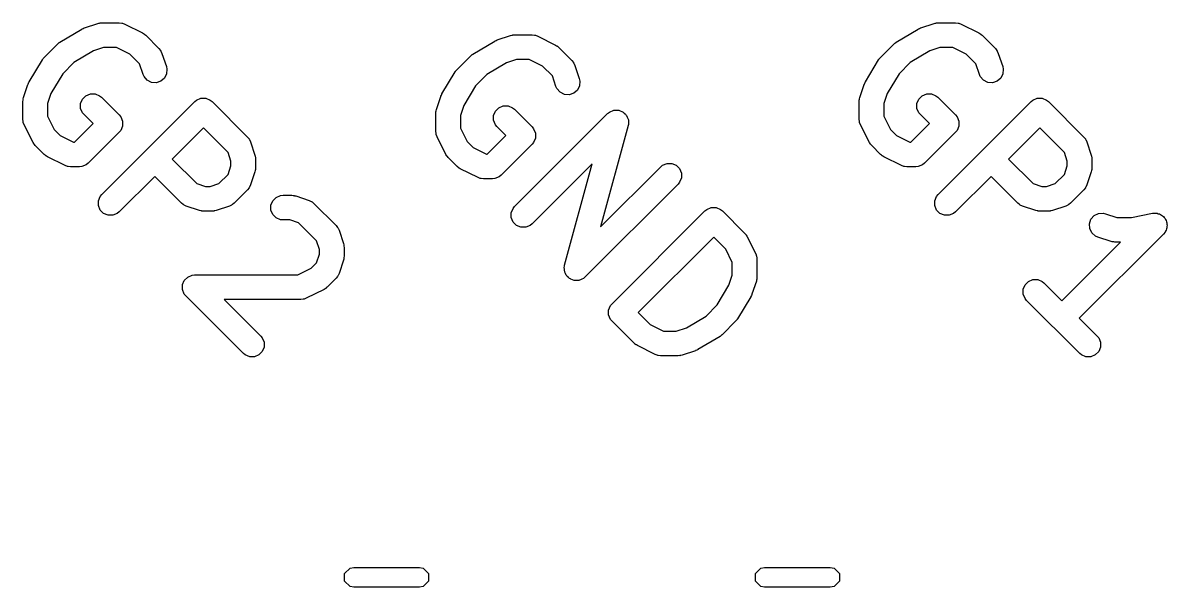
# Model space of a CAD drawing. Extents: x 3.29 to 8.95, y -3.74 to -1.6.
# Drawn here: x 8.1262 to 8.4004, y -1.7618 to -1.6265 of the extents above; entities that cross this region are included whole.
import ezdxf

# ---------------------------------------------------------------- set-up
doc = ezdxf.new("R2010")
doc.units = 0
doc.header["$MEASUREMENT"] = 0
doc.layers.add('BLACK', color=7, linetype='CONTINUOUS')

msp = doc.modelspace()

# ---------------------------------------------------------------- linework, layer by layer
at = {"layer": 'BLACK', "linetype": 'CONTINUOUS'}
for p, q in [((8.13509, -1.63115), (8.14039, -1.62797)), ((8.14039, -1.62797), (8.14043, -1.62795)), ((8.14043, -1.62795), (8.14044, -1.62794)), ((8.14044, -1.62794), (8.14068, -1.62783)), ((8.14068, -1.62783), (8.14091, -1.62772)), ((8.14091, -1.62772), (8.14093, -1.62772)), ((8.14093, -1.62772), (8.14097, -1.6277)), ((8.14097, -1.6277), (8.14416, -1.62664)), ((8.14416, -1.62664), (8.14444, -1.62658)), ((8.14444, -1.62658), (8.14451, -1.62655)), ((8.14451, -1.62655), (8.14462, -1.62654)), ((8.14462, -1.62654), (8.14472, -1.62651)), ((8.14472, -1.62651), (8.1448, -1.62652)), ((8.1448, -1.62652), (8.14509, -1.62649)), ((8.14509, -1.62649), (8.14933, -1.62649)), ((8.14933, -1.62649), (8.14991, -1.62655)), ((8.14991, -1.62655), (8.15001, -1.62659)), ((8.15001, -1.62659), (8.15011, -1.6266)), ((8.15011, -1.6266), (8.15065, -1.6268)), ((8.15065, -1.6268), (8.15489, -1.62892)), ((8.33548, -1.63115), (8.34078, -1.62797)), ((8.34078, -1.62797), (8.34082, -1.62795)), ((8.34082, -1.62795), (8.34084, -1.62794)), ((8.34084, -1.62794), (8.34107, -1.62783)), ((8.34107, -1.62783), (8.3413, -1.62772)), ((8.3413, -1.62772), (8.34133, -1.62772)), ((8.34133, -1.62772), (8.34137, -1.6277)), ((8.34137, -1.6277), (8.34455, -1.62664)), ((8.34455, -1.62664), (8.34483, -1.62658)), ((8.34483, -1.62658), (8.34491, -1.62655)), ((8.34491, -1.62655), (8.34501, -1.62654)), ((8.34501, -1.62654), (8.34511, -1.62651)), ((8.34511, -1.62651), (8.34519, -1.62652)), ((8.34519, -1.62652), (8.34548, -1.62649)), ((8.34548, -1.62649), (8.34972, -1.62649)), ((8.34972, -1.62649), (8.3503, -1.62655)), ((8.3503, -1.62655), (8.3504, -1.62659)), ((8.3504, -1.62659), (8.3505, -1.6266)), ((8.3505, -1.6266), (8.35105, -1.6268)), ((8.35105, -1.6268), (8.35529, -1.62892)), ((8.1348, -1.63137), (8.13496, -1.63123)), ((8.13496, -1.63123), (8.135, -1.63121)), ((8.135, -1.63121), (8.13509, -1.63115)), ((8.15489, -1.62892), (8.15514, -1.62908)), ((8.15514, -1.62908), (8.15521, -1.62911)), ((8.15521, -1.62911), (8.15529, -1.62918)), ((8.15529, -1.62918), (8.15538, -1.62923)), ((8.15538, -1.62923), (8.15543, -1.62929)), ((8.15543, -1.62929), (8.15566, -1.62948)), ((8.15566, -1.62948), (8.15884, -1.63266)), ((8.23402, -1.63403), (8.23933, -1.63085)), ((8.23933, -1.63085), (8.23937, -1.63083)), ((8.23937, -1.63083), (8.23938, -1.63082)), ((8.23938, -1.63082), (8.23962, -1.63071)), ((8.23962, -1.63071), (8.23985, -1.6306)), ((8.23985, -1.6306), (8.23987, -1.6306)), ((8.23987, -1.6306), (8.23991, -1.63058)), ((8.23991, -1.63058), (8.24309, -1.62952)), ((8.24309, -1.62952), (8.24338, -1.62945)), ((8.24338, -1.62945), (8.24345, -1.62942)), ((8.24345, -1.62942), (8.24356, -1.62941)), ((8.24356, -1.62941), (8.24366, -1.62939)), ((8.24366, -1.62939), (8.24374, -1.6294)), ((8.24374, -1.6294), (8.24403, -1.62937)), ((8.24403, -1.62937), (8.24827, -1.62937)), ((8.24827, -1.62937), (8.24885, -1.62942)), ((8.24885, -1.62942), (8.24894, -1.62946)), ((8.24894, -1.62946), (8.24905, -1.62947)), ((8.24905, -1.62947), (8.24959, -1.62968)), ((8.24959, -1.62968), (8.25383, -1.6318)), ((8.33519, -1.63137), (8.33536, -1.63123)), ((8.33536, -1.63123), (8.3354, -1.63121)), ((8.3354, -1.63121), (8.33548, -1.63115)), ((8.35529, -1.62892), (8.35554, -1.62908)), ((8.35554, -1.62908), (8.35561, -1.62911)), ((8.35561, -1.62911), (8.35569, -1.62918)), ((8.35569, -1.62918), (8.35578, -1.62923)), ((8.35578, -1.62923), (8.35583, -1.62929)), ((8.35583, -1.62929), (8.35605, -1.62948)), ((8.35605, -1.62948), (8.35924, -1.63266)), ((8.13134, -1.63478), (8.13452, -1.6316)), ((8.13452, -1.6316), (8.13459, -1.63153)), ((8.13459, -1.63153), (8.13462, -1.6315)), ((8.13462, -1.6315), (8.1348, -1.63137)), ((8.14315, -1.6332), (8.13844, -1.63603)), ((8.14557, -1.6324), (8.14315, -1.6332)), ((8.14863, -1.6324), (8.14557, -1.6324)), ((8.15182, -1.63399), (8.14863, -1.6324)), ((8.15417, -1.63634), (8.15182, -1.63399)), ((8.15884, -1.63266), (8.15921, -1.63311)), ((8.15921, -1.63311), (8.15925, -1.6332)), ((8.15925, -1.6332), (8.15932, -1.63328)), ((8.15932, -1.63328), (8.15956, -1.63381)), ((8.15956, -1.63381), (8.16062, -1.63699)), ((8.23394, -1.63409), (8.23402, -1.63403)), ((8.25383, -1.6318), (8.25408, -1.63196)), ((8.25408, -1.63196), (8.25415, -1.63199)), ((8.25415, -1.63199), (8.25423, -1.63205)), ((8.25423, -1.63205), (8.25432, -1.63211)), ((8.25432, -1.63211), (8.25437, -1.63217)), ((8.25437, -1.63217), (8.2546, -1.63235)), ((8.2546, -1.63235), (8.25778, -1.63554)), ((8.33173, -1.63478), (8.33491, -1.6316)), ((8.33491, -1.6316), (8.33499, -1.63153)), ((8.33499, -1.63153), (8.33501, -1.6315)), ((8.33501, -1.6315), (8.33519, -1.63137)), ((8.34354, -1.6332), (8.33883, -1.63603)), ((8.34596, -1.6324), (8.34354, -1.6332)), ((8.34903, -1.6324), (8.34596, -1.6324)), ((8.35222, -1.63399), (8.34903, -1.6324)), ((8.35457, -1.63634), (8.35222, -1.63399)), ((8.35924, -1.63266), (8.3596, -1.63311)), ((8.3596, -1.63311), (8.35964, -1.6332)), ((8.35964, -1.6332), (8.35971, -1.63328)), ((8.35971, -1.63328), (8.35995, -1.63381)), ((8.35995, -1.63381), (8.36101, -1.63699)), ((8.12771, -1.64065), (8.13089, -1.63535)), ((8.13089, -1.63535), (8.13095, -1.63527)), ((8.13095, -1.63527), (8.13097, -1.63523)), ((8.13097, -1.63523), (8.13111, -1.63506)), ((8.13111, -1.63506), (8.13124, -1.63488)), ((8.13124, -1.63488), (8.13127, -1.63486)), ((8.13127, -1.63486), (8.13134, -1.63478)), ((8.13844, -1.63603), (8.13577, -1.6387)), ((8.15501, -1.63886), (8.15417, -1.63634)), ((8.23027, -1.63766), (8.23346, -1.63447)), ((8.23346, -1.63447), (8.23353, -1.63441)), ((8.23353, -1.63441), (8.23356, -1.63438)), ((8.23356, -1.63438), (8.23374, -1.63425)), ((8.23374, -1.63425), (8.2339, -1.63411)), ((8.2339, -1.63411), (8.23394, -1.63409)), ((8.24209, -1.63608), (8.23737, -1.63891)), ((8.24451, -1.63527), (8.24209, -1.63608)), ((8.24757, -1.63527), (8.24451, -1.63527)), ((8.25076, -1.63687), (8.24757, -1.63527)), ((8.25778, -1.63554), (8.25815, -1.63598)), ((8.25815, -1.63598), (8.25819, -1.63608)), ((8.25819, -1.63608), (8.25826, -1.63616)), ((8.25826, -1.63616), (8.2585, -1.63669)), ((8.2585, -1.63669), (8.25956, -1.63987)), ((8.3281, -1.64065), (8.33128, -1.63535)), ((8.33128, -1.63535), (8.33134, -1.63527)), ((8.33134, -1.63527), (8.33136, -1.63523)), ((8.33136, -1.63523), (8.3315, -1.63506)), ((8.3315, -1.63506), (8.33163, -1.63488)), ((8.33163, -1.63488), (8.33166, -1.63486)), ((8.33166, -1.63486), (8.33173, -1.63478)), ((8.33883, -1.63603), (8.33616, -1.6387)), ((8.35541, -1.63886), (8.35457, -1.63634)), ((8.13577, -1.6387), (8.13294, -1.64341)), ((8.15525, -1.63939), (8.15501, -1.63886)), ((8.156, -1.64026), (8.15525, -1.63939)), ((8.16066, -1.63871), (8.16015, -1.63974)), ((8.16062, -1.63699), (8.16074, -1.63756)), ((8.16074, -1.63756), (8.16066, -1.63871)), ((8.22665, -1.64353), (8.22983, -1.63822)), ((8.22983, -1.63822), (8.22989, -1.63814)), ((8.22989, -1.63814), (8.22991, -1.6381)), ((8.22991, -1.6381), (8.23005, -1.63794)), ((8.23005, -1.63794), (8.23018, -1.63776)), ((8.23018, -1.63776), (8.23021, -1.63773)), ((8.23021, -1.63773), (8.23027, -1.63766)), ((8.23737, -1.63891), (8.23471, -1.64157)), ((8.25311, -1.63922), (8.25076, -1.63687)), ((8.25395, -1.64174), (8.25311, -1.63922)), ((8.33616, -1.6387), (8.33333, -1.64341)), ((8.35564, -1.63939), (8.35541, -1.63886)), ((8.3564, -1.64026), (8.35564, -1.63939)), ((8.36106, -1.63871), (8.36054, -1.63974)), ((8.36101, -1.63699), (8.36114, -1.63756)), ((8.36114, -1.63756), (8.36106, -1.63871)), ((8.12638, -1.64442), (8.12744, -1.64124)), ((8.12744, -1.64124), (8.12746, -1.6412)), ((8.12746, -1.64117), (8.12757, -1.64094)), ((8.12746, -1.6412), (8.12746, -1.64117)), ((8.12757, -1.64094), (8.12768, -1.64071)), ((8.12768, -1.64071), (8.12769, -1.64069)), ((8.12769, -1.64069), (8.12771, -1.64065)), ((8.15704, -1.64078), (8.156, -1.64026)), ((8.15818, -1.64086), (8.15704, -1.64078)), ((8.15928, -1.64049), (8.15818, -1.64086)), ((8.16015, -1.63974), (8.15928, -1.64049)), ((8.23471, -1.64157), (8.23188, -1.64629)), ((8.25419, -1.64227), (8.25395, -1.64174)), ((8.25494, -1.64314), (8.25419, -1.64227)), ((8.2596, -1.64158), (8.25909, -1.64261)), ((8.25956, -1.63987), (8.25968, -1.64044)), ((8.25968, -1.64044), (8.2596, -1.64158)), ((8.32677, -1.64442), (8.32783, -1.64124)), ((8.32783, -1.64124), (8.32785, -1.6412)), ((8.32785, -1.6412), (8.32786, -1.64117)), ((8.32786, -1.64117), (8.32797, -1.64094)), ((8.32797, -1.64094), (8.32807, -1.64071)), ((8.32807, -1.64071), (8.32808, -1.64069)), ((8.32808, -1.64069), (8.3281, -1.64065)), ((8.35743, -1.64078), (8.3564, -1.64026)), ((8.35858, -1.64086), (8.35743, -1.64078)), ((8.35967, -1.64049), (8.35858, -1.64086)), ((8.36054, -1.63974), (8.35967, -1.64049)), ((8.12625, -1.64498), (8.12627, -1.64488)), ((8.12626, -1.64506), (8.12625, -1.64498)), ((8.12627, -1.64488), (8.12628, -1.64478)), ((8.12628, -1.64478), (8.12631, -1.6447)), ((8.12631, -1.6447), (8.12638, -1.64442)), ((8.13294, -1.64341), (8.13213, -1.64583)), ((8.14007, -1.64584), (8.14051, -1.64477)), ((8.14051, -1.64477), (8.14133, -1.64396)), ((8.14133, -1.64396), (8.14239, -1.64352)), ((8.14239, -1.64352), (8.14354, -1.64352)), ((8.14354, -1.64352), (8.14461, -1.64396)), ((8.14461, -1.64396), (8.14506, -1.64432)), ((8.14506, -1.64432), (8.1493, -1.64857)), ((8.16739, -1.64538), (8.16784, -1.64502)), ((8.16784, -1.64502), (8.1689, -1.64458)), ((8.1689, -1.64458), (8.17006, -1.64458)), ((8.17006, -1.64458), (8.17112, -1.64502)), ((8.17112, -1.64502), (8.17157, -1.64538)), ((8.22532, -1.64729), (8.22638, -1.64411)), ((8.22638, -1.64411), (8.2264, -1.64407)), ((8.2264, -1.64405), (8.22651, -1.64382)), ((8.2264, -1.64407), (8.2264, -1.64405)), ((8.22651, -1.64382), (8.22662, -1.64358)), ((8.22662, -1.64358), (8.22663, -1.64357)), ((8.22663, -1.64357), (8.22665, -1.64353)), ((8.25597, -1.64365), (8.25494, -1.64314)), ((8.25712, -1.64373), (8.25597, -1.64365)), ((8.25822, -1.64337), (8.25712, -1.64373)), ((8.25909, -1.64261), (8.25822, -1.64337)), ((8.32665, -1.64498), (8.32667, -1.64488)), ((8.32665, -1.64506), (8.32665, -1.64498)), ((8.32667, -1.64488), (8.32668, -1.64478)), ((8.32668, -1.64478), (8.32671, -1.6447)), ((8.32671, -1.6447), (8.32677, -1.64442)), ((8.33333, -1.64341), (8.33253, -1.64583)), ((8.34047, -1.64584), (8.34091, -1.64477)), ((8.34091, -1.64477), (8.34172, -1.64396)), ((8.34172, -1.64396), (8.34279, -1.64352)), ((8.34279, -1.64352), (8.34394, -1.64352)), ((8.34394, -1.64352), (8.345, -1.64396)), ((8.345, -1.64396), (8.34545, -1.64432)), ((8.34545, -1.64432), (8.34969, -1.64857)), ((8.36779, -1.64538), (8.36823, -1.64502)), ((8.36823, -1.64502), (8.3693, -1.64458)), ((8.3693, -1.64458), (8.37045, -1.64458)), ((8.37045, -1.64458), (8.37152, -1.64502)), ((8.37152, -1.64502), (8.37196, -1.64538)), ((8.12623, -1.64535), (8.12626, -1.64506)), ((8.12623, -1.64959), (8.12623, -1.64535)), ((8.13213, -1.64583), (8.13213, -1.6489)), ((8.14007, -1.64699), (8.14007, -1.64584)), ((8.14051, -1.64805), (8.14007, -1.64699)), ((8.14512, -1.66766), (8.16739, -1.64538)), ((8.17157, -1.64538), (8.18005, -1.65387)), ((8.22519, -1.64786), (8.22521, -1.64776)), ((8.22521, -1.64776), (8.22522, -1.64765)), ((8.22522, -1.64765), (8.22525, -1.64758)), ((8.22525, -1.64758), (8.22532, -1.64729)), ((8.23188, -1.64629), (8.23107, -1.64871)), ((8.23901, -1.64871), (8.23945, -1.64765)), ((8.23945, -1.64765), (8.24027, -1.64683)), ((8.24027, -1.64683), (8.24133, -1.64639)), ((8.24133, -1.64639), (8.24248, -1.64639)), ((8.24248, -1.64639), (8.24355, -1.64683)), ((8.24355, -1.64683), (8.244, -1.6472)), ((8.244, -1.6472), (8.24824, -1.65144)), ((8.26678, -1.64789), (8.26714, -1.64774)), ((8.26714, -1.64774), (8.26748, -1.64755)), ((8.26748, -1.64755), (8.26767, -1.64753)), ((8.26767, -1.64753), (8.26784, -1.64745)), ((8.26784, -1.64745), (8.26824, -1.64745)), ((8.26824, -1.64745), (8.26863, -1.6474)), ((8.26863, -1.6474), (8.26881, -1.64745)), ((8.26881, -1.64745), (8.269, -1.64745)), ((8.269, -1.64745), (8.26936, -1.6476)), ((8.26936, -1.6476), (8.26974, -1.64771)), ((8.26974, -1.64771), (8.26989, -1.64782)), ((8.32662, -1.64535), (8.32665, -1.64506)), ((8.32662, -1.64959), (8.32662, -1.64535)), ((8.33253, -1.64583), (8.33253, -1.6489)), ((8.34047, -1.64699), (8.34047, -1.64584)), ((8.34091, -1.64805), (8.34047, -1.64699)), ((8.34552, -1.66766), (8.36779, -1.64538)), ((8.37196, -1.64538), (8.38045, -1.65387)), ((8.12628, -1.65017), (8.12623, -1.64959)), ((8.12633, -1.65027), (8.12628, -1.65017)), ((8.12633, -1.65037), (8.12633, -1.65027)), ((8.12654, -1.65091), (8.12633, -1.65037)), ((8.13213, -1.6489), (8.13373, -1.65209)), ((8.14088, -1.6485), (8.14051, -1.64805)), ((8.14303, -1.65065), (8.14088, -1.6485)), ((8.1493, -1.64857), (8.14967, -1.64901)), ((8.14967, -1.64901), (8.15011, -1.65008)), ((8.15011, -1.65008), (8.15011, -1.65123)), ((8.22517, -1.64823), (8.2252, -1.64794)), ((8.22517, -1.65247), (8.22517, -1.64823)), ((8.2252, -1.64794), (8.22519, -1.64786)), ((8.23107, -1.64871), (8.23107, -1.65177)), ((8.23901, -1.64986), (8.23901, -1.64871)), ((8.23945, -1.65093), (8.23901, -1.64986)), ((8.24406, -1.67053), (8.26633, -1.64826)), ((8.26633, -1.64826), (8.26645, -1.64817)), ((8.26645, -1.64817), (8.26648, -1.64812)), ((8.26648, -1.64812), (8.26655, -1.64808)), ((8.26655, -1.64808), (8.26678, -1.64789)), ((8.26989, -1.64782), (8.27006, -1.64789)), ((8.27006, -1.64789), (8.27034, -1.64817)), ((8.27034, -1.64817), (8.27065, -1.64841)), ((8.27065, -1.64841), (8.27074, -1.64858)), ((8.27074, -1.64858), (8.27088, -1.64871)), ((8.27088, -1.64871), (8.27103, -1.64907)), ((8.27103, -1.64907), (8.27122, -1.64941)), ((8.27122, -1.64941), (8.27124, -1.6496)), ((8.27124, -1.6496), (8.27132, -1.64977)), ((8.27132, -1.64977), (8.27132, -1.65017)), ((8.27132, -1.65017), (8.27137, -1.65056)), ((8.32668, -1.65017), (8.32662, -1.64959)), ((8.32672, -1.65027), (8.32668, -1.65017)), ((8.32673, -1.65037), (8.32672, -1.65027)), ((8.32693, -1.65091), (8.32673, -1.65037)), ((8.33253, -1.6489), (8.33412, -1.65209)), ((8.34127, -1.6485), (8.34091, -1.64805)), ((8.34343, -1.65065), (8.34127, -1.6485)), ((8.34969, -1.64857), (8.35006, -1.64901)), ((8.35006, -1.64901), (8.3505, -1.65008)), ((8.3505, -1.65008), (8.3505, -1.65123)), ((8.12866, -1.65516), (8.12654, -1.65091)), ((8.13373, -1.65209), (8.13517, -1.65353)), ((8.13856, -1.65513), (8.14303, -1.65065)), ((8.1493, -1.65274), (8.14187, -1.66017)), ((8.14967, -1.65229), (8.1493, -1.65274)), ((8.15011, -1.65123), (8.14967, -1.65229)), ((8.16948, -1.65165), (8.16199, -1.65914)), ((8.17538, -1.65755), (8.16948, -1.65165)), ((8.22522, -1.65305), (8.22517, -1.65247)), ((8.22526, -1.65314), (8.22522, -1.65305)), ((8.22527, -1.65325), (8.22526, -1.65314)), ((8.22548, -1.65379), (8.22527, -1.65325)), ((8.23107, -1.65177), (8.23267, -1.65496)), ((8.23982, -1.65138), (8.23945, -1.65093)), ((8.24197, -1.65353), (8.23982, -1.65138)), ((8.24824, -1.65144), (8.2486, -1.65189)), ((8.2486, -1.65189), (8.24905, -1.65295)), ((8.24905, -1.65295), (8.24905, -1.65411)), ((8.27127, -1.65113), (8.26465, -1.6754)), ((8.27129, -1.65098), (8.27127, -1.65113)), ((8.27132, -1.65093), (8.27129, -1.65098)), ((8.27137, -1.65056), (8.27132, -1.65085)), ((8.27132, -1.65085), (8.27132, -1.65093)), ((8.32905, -1.65516), (8.32693, -1.65091)), ((8.33412, -1.65209), (8.33557, -1.65353)), ((8.33896, -1.65513), (8.34343, -1.65065)), ((8.34969, -1.65274), (8.34227, -1.66017)), ((8.35006, -1.65229), (8.34969, -1.65274)), ((8.3505, -1.65123), (8.35006, -1.65229)), ((8.36987, -1.65165), (8.36238, -1.65914)), ((8.37578, -1.65755), (8.36987, -1.65165)), ((8.12882, -1.6554), (8.12866, -1.65516)), ((8.12885, -1.65548), (8.12882, -1.6554)), ((8.12891, -1.65556), (8.12885, -1.65548)), ((8.12897, -1.65565), (8.12891, -1.65556)), ((8.12903, -1.6557), (8.12897, -1.65565)), ((8.12921, -1.65592), (8.12903, -1.6557)), ((8.13134, -1.65804), (8.12921, -1.65592)), ((8.13517, -1.65353), (8.13836, -1.65513)), ((8.13836, -1.65513), (8.13856, -1.65513)), ((8.18005, -1.65387), (8.18042, -1.65432)), ((8.18042, -1.65432), (8.18046, -1.65441)), ((8.18046, -1.65441), (8.18053, -1.65449)), ((8.18053, -1.65449), (8.18077, -1.65502)), ((8.18077, -1.65502), (8.18183, -1.6582)), ((8.2276, -1.65803), (8.22548, -1.65379)), ((8.23267, -1.65496), (8.23411, -1.65641)), ((8.2375, -1.658), (8.24197, -1.65353)), ((8.24824, -1.65562), (8.24081, -1.66304)), ((8.2486, -1.65517), (8.24824, -1.65562)), ((8.24905, -1.65411), (8.2486, -1.65517)), ((8.32921, -1.6554), (8.32905, -1.65516)), ((8.32924, -1.65548), (8.32921, -1.6554)), ((8.32931, -1.65556), (8.32924, -1.65548)), ((8.32936, -1.65565), (8.32931, -1.65556)), ((8.32942, -1.6557), (8.32936, -1.65565)), ((8.32961, -1.65592), (8.32942, -1.6557)), ((8.33173, -1.65804), (8.32961, -1.65592)), ((8.33557, -1.65353), (8.33876, -1.65513)), ((8.33876, -1.65513), (8.33896, -1.65513)), ((8.38045, -1.65387), (8.38081, -1.65432)), ((8.38081, -1.65432), (8.38085, -1.65441)), ((8.38085, -1.65441), (8.38092, -1.65449)), ((8.38092, -1.65449), (8.38116, -1.65502)), ((8.38116, -1.65502), (8.38222, -1.6582)), ((8.13156, -1.65823), (8.13134, -1.65804)), ((8.13161, -1.65829), (8.13156, -1.65823)), ((8.1317, -1.65835), (8.13161, -1.65829)), ((8.13178, -1.65841), (8.1317, -1.65835)), ((8.13185, -1.65844), (8.13178, -1.65841)), ((8.1321, -1.6586), (8.13185, -1.65844)), ((8.13634, -1.66072), (8.1321, -1.6586)), ((8.17607, -1.65962), (8.17538, -1.65755)), ((8.18183, -1.6582), (8.18189, -1.65849)), ((8.18189, -1.65849), (8.18192, -1.65856)), ((8.18192, -1.65856), (8.18193, -1.65867)), ((8.18193, -1.65867), (8.18196, -1.65877)), ((8.22776, -1.65828), (8.2276, -1.65803)), ((8.22779, -1.65835), (8.22776, -1.65828)), ((8.22785, -1.65843), (8.22779, -1.65835)), ((8.22791, -1.65852), (8.22785, -1.65843)), ((8.22797, -1.65857), (8.22791, -1.65852)), ((8.22815, -1.6588), (8.22797, -1.65857)), ((8.23411, -1.65641), (8.2373, -1.658)), ((8.2373, -1.658), (8.2375, -1.658)), ((8.33196, -1.65823), (8.33173, -1.65804)), ((8.33201, -1.65829), (8.33196, -1.65823)), ((8.3321, -1.65835), (8.33201, -1.65829)), ((8.33218, -1.65841), (8.3321, -1.65835)), ((8.33225, -1.65844), (8.33218, -1.65841)), ((8.3325, -1.6586), (8.33225, -1.65844)), ((8.33674, -1.66072), (8.3325, -1.6586)), ((8.37647, -1.65962), (8.37578, -1.65755)), ((8.38222, -1.6582), (8.38229, -1.65849)), ((8.38229, -1.65849), (8.38232, -1.65856)), ((8.38232, -1.65856), (8.38233, -1.65867)), ((8.38233, -1.65867), (8.38235, -1.65877)), ((8.13689, -1.66093), (8.13634, -1.66072)), ((8.13699, -1.66093), (8.13689, -1.66093)), ((8.13709, -1.66097), (8.13699, -1.66093)), ((8.13767, -1.66103), (8.13709, -1.66097)), ((8.13979, -1.66103), (8.13767, -1.66103)), ((8.14036, -1.66097), (8.13979, -1.66103)), ((8.14143, -1.66053), (8.14036, -1.66097)), ((8.14187, -1.66017), (8.14143, -1.66053)), ((8.16199, -1.65914), (8.16789, -1.66504)), ((8.17538, -1.66285), (8.17607, -1.66078)), ((8.17607, -1.66078), (8.17607, -1.65962)), ((8.18196, -1.65877), (8.18195, -1.65885)), ((8.18195, -1.65885), (8.18198, -1.65914)), ((8.18198, -1.66126), (8.18195, -1.66155)), ((8.18198, -1.65914), (8.18198, -1.66126)), ((8.23027, -1.66092), (8.22815, -1.6588)), ((8.2305, -1.66111), (8.23027, -1.66092)), ((8.23055, -1.66117), (8.2305, -1.66111)), ((8.23064, -1.66122), (8.23055, -1.66117)), ((8.23072, -1.66129), (8.23064, -1.66122)), ((8.23079, -1.66132), (8.23072, -1.66129)), ((8.23104, -1.66147), (8.23079, -1.66132)), ((8.23528, -1.6636), (8.23104, -1.66147)), ((8.26265, -1.6603), (8.24824, -1.67471)), ((8.25603, -1.68457), (8.26265, -1.6603)), ((8.26465, -1.6754), (8.27906, -1.66099)), ((8.27906, -1.66099), (8.27951, -1.66062)), ((8.27951, -1.66062), (8.28057, -1.66018)), ((8.28057, -1.66018), (8.28172, -1.66018)), ((8.28172, -1.66018), (8.28279, -1.66062)), ((8.28279, -1.66062), (8.2836, -1.66144)), ((8.2836, -1.66144), (8.28404, -1.6625)), ((8.33728, -1.66093), (8.33674, -1.66072)), ((8.33738, -1.66093), (8.33728, -1.66093)), ((8.33748, -1.66097), (8.33738, -1.66093)), ((8.33806, -1.66103), (8.33748, -1.66097)), ((8.34018, -1.66103), (8.33806, -1.66103)), ((8.34076, -1.66097), (8.34018, -1.66103)), ((8.34182, -1.66053), (8.34076, -1.66097)), ((8.34227, -1.66017), (8.34182, -1.66053)), ((8.36238, -1.65914), (8.36829, -1.66504)), ((8.37578, -1.66285), (8.37647, -1.66078)), ((8.37647, -1.66078), (8.37647, -1.65962)), ((8.38235, -1.65877), (8.38234, -1.65885)), ((8.38234, -1.65885), (8.38237, -1.65914)), ((8.38237, -1.66126), (8.38234, -1.66155)), ((8.38237, -1.65914), (8.38237, -1.66126)), ((8.15782, -1.66331), (8.1493, -1.67183)), ((8.16421, -1.66971), (8.15782, -1.66331)), ((8.17319, -1.66504), (8.17538, -1.66285)), ((8.18183, -1.66219), (8.18077, -1.66537)), ((8.18189, -1.66191), (8.18183, -1.66219)), ((8.18192, -1.66184), (8.18189, -1.66191)), ((8.18193, -1.66173), (8.18192, -1.66184)), ((8.18196, -1.66163), (8.18193, -1.66173)), ((8.18195, -1.66155), (8.18196, -1.66163)), ((8.23582, -1.6638), (8.23528, -1.6636)), ((8.23593, -1.66381), (8.23582, -1.6638)), ((8.23603, -1.66385), (8.23593, -1.66381)), ((8.2366, -1.66391), (8.23603, -1.66385)), ((8.23873, -1.66391), (8.2366, -1.66391)), ((8.2393, -1.66385), (8.23873, -1.66391)), ((8.24037, -1.66341), (8.2393, -1.66385)), ((8.24081, -1.66304), (8.24037, -1.66341)), ((8.28404, -1.66365), (8.2836, -1.66472)), ((8.28404, -1.6625), (8.28404, -1.66365)), ((8.35821, -1.66331), (8.34969, -1.67183)), ((8.36461, -1.66971), (8.35821, -1.66331)), ((8.37358, -1.66504), (8.37578, -1.66285)), ((8.38222, -1.66219), (8.38116, -1.66537)), ((8.38229, -1.66191), (8.38222, -1.66219)), ((8.38232, -1.66184), (8.38229, -1.66191)), ((8.38233, -1.66173), (8.38232, -1.66184)), ((8.38235, -1.66163), (8.38233, -1.66173)), ((8.38234, -1.66155), (8.38235, -1.66163)), ((8.16789, -1.66504), (8.16996, -1.66573)), ((8.16996, -1.66573), (8.17112, -1.66573)), ((8.17112, -1.66573), (8.17319, -1.66504)), ((8.18005, -1.66653), (8.17687, -1.66971)), ((8.18042, -1.66608), (8.18005, -1.66653)), ((8.18046, -1.66598), (8.18042, -1.66608)), ((8.18053, -1.6659), (8.18046, -1.66598)), ((8.18077, -1.66537), (8.18053, -1.6659)), ((8.28323, -1.66516), (8.26096, -1.68743)), ((8.2836, -1.66472), (8.28323, -1.66516)), ((8.36829, -1.66504), (8.37035, -1.66573)), ((8.37035, -1.66573), (8.37152, -1.66573)), ((8.37152, -1.66573), (8.37358, -1.66504)), ((8.38045, -1.66653), (8.37727, -1.66971)), ((8.38081, -1.66608), (8.38045, -1.66653)), ((8.38085, -1.66598), (8.38081, -1.66608)), ((8.38092, -1.6659), (8.38085, -1.66598)), ((8.38116, -1.66537), (8.38092, -1.6659)), ((8.14431, -1.66917), (8.14475, -1.6681)), ((8.14431, -1.67032), (8.14431, -1.66917)), ((8.14475, -1.6681), (8.14512, -1.66766)), ((8.16466, -1.67008), (8.16421, -1.66971)), ((8.17687, -1.66971), (8.17642, -1.67008)), ((8.18567, -1.67023), (8.18612, -1.66916)), ((8.18612, -1.66916), (8.18693, -1.66835)), ((8.18693, -1.66835), (8.18799, -1.66791)), ((8.18799, -1.66791), (8.18857, -1.66785)), ((8.18857, -1.66785), (8.19069, -1.66785)), ((8.19069, -1.66785), (8.19098, -1.66788)), ((8.19098, -1.66788), (8.19106, -1.66787)), ((8.19106, -1.66787), (8.19116, -1.6679)), ((8.19116, -1.6679), (8.19127, -1.66791)), ((8.19127, -1.66791), (8.19134, -1.66794)), ((8.19134, -1.66794), (8.19163, -1.668)), ((8.19163, -1.668), (8.19481, -1.66906)), ((8.19481, -1.66906), (8.19534, -1.6693)), ((8.19534, -1.6693), (8.19542, -1.66937)), ((8.19542, -1.66937), (8.19551, -1.66941)), ((8.19551, -1.66941), (8.19596, -1.66978)), ((8.34471, -1.66917), (8.34515, -1.6681)), ((8.34471, -1.67032), (8.34471, -1.66917)), ((8.34515, -1.6681), (8.34552, -1.66766)), ((8.36505, -1.67008), (8.36461, -1.66971)), ((8.37727, -1.66971), (8.37682, -1.67008)), ((8.14475, -1.67138), (8.14431, -1.67032)), ((8.14557, -1.6722), (8.14475, -1.67138)), ((8.14663, -1.67264), (8.14557, -1.6722)), ((8.14885, -1.6722), (8.14779, -1.67264)), ((8.1493, -1.67183), (8.14885, -1.6722)), ((8.16476, -1.67012), (8.16466, -1.67008)), ((8.16484, -1.67019), (8.16476, -1.67012)), ((8.16537, -1.67042), (8.16484, -1.67019)), ((8.16855, -1.67148), (8.16537, -1.67042)), ((8.16883, -1.67155), (8.16855, -1.67148)), ((8.1689, -1.67158), (8.16883, -1.67155)), ((8.16901, -1.67159), (8.1689, -1.67158)), ((8.16911, -1.67161), (8.16901, -1.67159)), ((8.16919, -1.67161), (8.16911, -1.67161)), ((8.16948, -1.67164), (8.16919, -1.67161)), ((8.1716, -1.67164), (8.16948, -1.67164)), ((8.17189, -1.67161), (8.1716, -1.67164)), ((8.17197, -1.67161), (8.17189, -1.67161)), ((8.17207, -1.67159), (8.17197, -1.67161)), ((8.17218, -1.67158), (8.17207, -1.67159)), ((8.17225, -1.67155), (8.17218, -1.67158)), ((8.17254, -1.67148), (8.17225, -1.67155)), ((8.17572, -1.67042), (8.17254, -1.67148)), ((8.17625, -1.67019), (8.17572, -1.67042)), ((8.17633, -1.67012), (8.17625, -1.67019)), ((8.17642, -1.67008), (8.17633, -1.67012)), ((8.18567, -1.67138), (8.18567, -1.67023)), ((8.18612, -1.67244), (8.18567, -1.67138)), ((8.18693, -1.67326), (8.18612, -1.67244)), ((8.19596, -1.66978), (8.20126, -1.67508)), ((8.24325, -1.67204), (8.24369, -1.67098)), ((8.24325, -1.6732), (8.24325, -1.67204)), ((8.24369, -1.67098), (8.24406, -1.67053)), ((8.26739, -1.69386), (8.28966, -1.67159)), ((8.28966, -1.67159), (8.29011, -1.67123)), ((8.29011, -1.67123), (8.29118, -1.67078)), ((8.29118, -1.67078), (8.29233, -1.67078)), ((8.29233, -1.67078), (8.29339, -1.67123)), ((8.29339, -1.67123), (8.29384, -1.67159)), ((8.29384, -1.67159), (8.29914, -1.6769)), ((8.34515, -1.67138), (8.34471, -1.67032)), ((8.34596, -1.6722), (8.34515, -1.67138)), ((8.34703, -1.67264), (8.34596, -1.6722)), ((8.34924, -1.6722), (8.34818, -1.67264)), ((8.34969, -1.67183), (8.34924, -1.6722)), ((8.36515, -1.67012), (8.36505, -1.67008)), ((8.36523, -1.67019), (8.36515, -1.67012)), ((8.36576, -1.67042), (8.36523, -1.67019)), ((8.36894, -1.67148), (8.36576, -1.67042)), ((8.36923, -1.67155), (8.36894, -1.67148)), ((8.3693, -1.67158), (8.36923, -1.67155)), ((8.3694, -1.67159), (8.3693, -1.67158)), ((8.36951, -1.67161), (8.3694, -1.67159)), ((8.36958, -1.67161), (8.36951, -1.67161)), ((8.36987, -1.67164), (8.36958, -1.67161)), ((8.372, -1.67164), (8.36987, -1.67164)), ((8.37229, -1.67161), (8.372, -1.67164)), ((8.37237, -1.67161), (8.37229, -1.67161)), ((8.37247, -1.67159), (8.37237, -1.67161)), ((8.37257, -1.67158), (8.37247, -1.67159)), ((8.37264, -1.67155), (8.37257, -1.67158)), ((8.37293, -1.67148), (8.37264, -1.67155)), ((8.37611, -1.67042), (8.37293, -1.67148)), ((8.37664, -1.67019), (8.37611, -1.67042)), ((8.37672, -1.67012), (8.37664, -1.67019)), ((8.37682, -1.67008), (8.37672, -1.67012)), ((8.38291, -1.67271), (8.38394, -1.6722)), ((8.38394, -1.6722), (8.38509, -1.67212)), ((8.38509, -1.67212), (8.38566, -1.67225)), ((8.38566, -1.67225), (8.38838, -1.67315)), ((8.39185, -1.67315), (8.39687, -1.67215)), ((8.39687, -1.67215), (8.39687, -1.67215)), ((8.39687, -1.67215), (8.39687, -1.67215)), ((8.39687, -1.67215), (8.39688, -1.67215)), ((8.39688, -1.67215), (8.39745, -1.67209)), ((8.39745, -1.67209), (8.39773, -1.67215)), ((8.39773, -1.67215), (8.39802, -1.67215)), ((8.39802, -1.67215), (8.39829, -1.67226)), ((8.39829, -1.67226), (8.39858, -1.67232)), ((8.39858, -1.67232), (8.39882, -1.67248)), ((8.14779, -1.67264), (8.14663, -1.67264)), ((8.18799, -1.6737), (8.18693, -1.67326)), ((8.18857, -1.67376), (8.18799, -1.6737)), ((8.19021, -1.67376), (8.18857, -1.67376)), ((8.19228, -1.67445), (8.19021, -1.67376)), ((8.19659, -1.67876), (8.19228, -1.67445)), ((8.20126, -1.67508), (8.20163, -1.67553)), ((8.24369, -1.67426), (8.24325, -1.6732)), ((8.24451, -1.67508), (8.24369, -1.67426)), ((8.24557, -1.67552), (8.24451, -1.67508)), ((8.24779, -1.67508), (8.24673, -1.67552)), ((8.24824, -1.67471), (8.24779, -1.67508)), ((8.34818, -1.67264), (8.34703, -1.67264)), ((8.38179, -1.67468), (8.38216, -1.67358)), ((8.38187, -1.67583), (8.38179, -1.67468)), ((8.38216, -1.67358), (8.38291, -1.67271)), ((8.38838, -1.67315), (8.39185, -1.67315)), ((8.39882, -1.67248), (8.39909, -1.67259)), ((8.39909, -1.67259), (8.39929, -1.6728)), ((8.39929, -1.6728), (8.39953, -1.67296)), ((8.39953, -1.67296), (8.3997, -1.6732)), ((8.3997, -1.6732), (8.3999, -1.67341)), ((8.3999, -1.67341), (8.40001, -1.67367)), ((8.40001, -1.67367), (8.40018, -1.67391)), ((8.40018, -1.67391), (8.40023, -1.6742)), ((8.40023, -1.6742), (8.40034, -1.67447)), ((8.40034, -1.67447), (8.40034, -1.67476)), ((8.40034, -1.67476), (8.4004, -1.67504)), ((8.4004, -1.67504), (8.40034, -1.67533)), ((8.20163, -1.67553), (8.20167, -1.67563)), ((8.20167, -1.67563), (8.20174, -1.67571)), ((8.20174, -1.67571), (8.20198, -1.67623)), ((8.20198, -1.67623), (8.20304, -1.67942)), ((8.24673, -1.67552), (8.24557, -1.67552)), ((8.29175, -1.67786), (8.27366, -1.69595)), ((8.29463, -1.68073), (8.29175, -1.67786)), ((8.29914, -1.6769), (8.29933, -1.67712)), ((8.29933, -1.67712), (8.29939, -1.67717)), ((8.29939, -1.67717), (8.29944, -1.67726)), ((8.29944, -1.67726), (8.29951, -1.67734)), ((8.29951, -1.67734), (8.29954, -1.67741)), ((8.29954, -1.67741), (8.2997, -1.67766)), ((8.2997, -1.67766), (8.30182, -1.68191)), ((8.39954, -1.67713), (8.37935, -1.69732)), ((8.38239, -1.67686), (8.38187, -1.67583)), ((8.38326, -1.67761), (8.38239, -1.67686)), ((8.38379, -1.67785), (8.38326, -1.67761)), ((8.38697, -1.67891), (8.38379, -1.67785)), ((8.3999, -1.67669), (8.39954, -1.67713)), ((8.39954, -1.67713), (8.39954, -1.67713)), ((8.39954, -1.67713), (8.39954, -1.67713)), ((8.39954, -1.67713), (8.39954, -1.67713)), ((8.40002, -1.67642), (8.3999, -1.67669)), ((8.40018, -1.67617), (8.40002, -1.67642)), ((8.40023, -1.67589), (8.40018, -1.67617)), ((8.40034, -1.67562), (8.40023, -1.67589)), ((8.40034, -1.67533), (8.40034, -1.67562)), ((8.19728, -1.68083), (8.19659, -1.67876)), ((8.20304, -1.67942), (8.2031, -1.6797)), ((8.2031, -1.6797), (8.20313, -1.67977)), ((8.20313, -1.67977), (8.20314, -1.67988)), ((8.20314, -1.67988), (8.20317, -1.67998)), ((8.20317, -1.67998), (8.20316, -1.68006)), ((8.20316, -1.68006), (8.20319, -1.68035)), ((8.20319, -1.68035), (8.20319, -1.68247)), ((8.37518, -1.69314), (8.38926, -1.67906)), ((8.38726, -1.67897), (8.38697, -1.67891)), ((8.38733, -1.679), (8.38726, -1.67897)), ((8.38743, -1.67901), (8.38733, -1.679)), ((8.38753, -1.67904), (8.38743, -1.67901)), ((8.38761, -1.67903), (8.38753, -1.67904)), ((8.3879, -1.67906), (8.38761, -1.67903)), ((8.38926, -1.67906), (8.3879, -1.67906)), ((8.19659, -1.68406), (8.19728, -1.68199)), ((8.19728, -1.68199), (8.19728, -1.68083)), ((8.20304, -1.6834), (8.20198, -1.68659)), ((8.2031, -1.68312), (8.20304, -1.6834)), ((8.20313, -1.68305), (8.2031, -1.68312)), ((8.20314, -1.68294), (8.20313, -1.68305)), ((8.20317, -1.68284), (8.20314, -1.68294)), ((8.20319, -1.68247), (8.20316, -1.68276)), ((8.20316, -1.68276), (8.20317, -1.68284)), ((8.29622, -1.68392), (8.29463, -1.68073)), ((8.30182, -1.68191), (8.30202, -1.68245)), ((8.30202, -1.68245), (8.30203, -1.68255)), ((8.30203, -1.68255), (8.30207, -1.68265)), ((8.30207, -1.68265), (8.30213, -1.68323)), ((8.30213, -1.68323), (8.30213, -1.68747)), ((8.19212, -1.68694), (8.19531, -1.68535)), ((8.19531, -1.68535), (8.19659, -1.68406)), ((8.25593, -1.68514), (8.25598, -1.68485)), ((8.25598, -1.68553), (8.25593, -1.68514)), ((8.25598, -1.68477), (8.256, -1.68472)), ((8.25598, -1.68485), (8.25598, -1.68477)), ((8.25598, -1.68592), (8.25598, -1.68553)), ((8.25605, -1.6861), (8.25598, -1.68592)), ((8.256, -1.68472), (8.25603, -1.68457)), ((8.25608, -1.68628), (8.25605, -1.6861)), ((8.29622, -1.68699), (8.29622, -1.68392)), ((8.1645, -1.68924), (8.1649, -1.68825)), ((8.1649, -1.68825), (8.16572, -1.68744)), ((8.16572, -1.68744), (8.16678, -1.687)), ((8.16678, -1.687), (8.16736, -1.68694)), ((8.16736, -1.68694), (8.19212, -1.68694)), ((8.20126, -1.68774), (8.19914, -1.68986)), ((8.20163, -1.68729), (8.20126, -1.68774)), ((8.20167, -1.68719), (8.20163, -1.68729)), ((8.20174, -1.68711), (8.20167, -1.68719)), ((8.20198, -1.68659), (8.20174, -1.68711)), ((8.25627, -1.68662), (8.25608, -1.68628)), ((8.25642, -1.68699), (8.25627, -1.68662)), ((8.25655, -1.68712), (8.25642, -1.68699)), ((8.25665, -1.68728), (8.25655, -1.68712)), ((8.25696, -1.68752), (8.25665, -1.68728)), ((8.25724, -1.6878), (8.25696, -1.68752)), ((8.25741, -1.68787), (8.25724, -1.6878)), ((8.25756, -1.68799), (8.25741, -1.68787)), ((8.25794, -1.68809), (8.25756, -1.68799)), ((8.2583, -1.68824), (8.25794, -1.68809)), ((8.25849, -1.68824), (8.2583, -1.68824)), ((8.25867, -1.68829), (8.25849, -1.68824)), ((8.25906, -1.68824), (8.25867, -1.68829)), ((8.25945, -1.68824), (8.25906, -1.68824)), ((8.25963, -1.68817), (8.25945, -1.68824)), ((8.25981, -1.68815), (8.25963, -1.68817)), ((8.26015, -1.68795), (8.25981, -1.68815)), ((8.26052, -1.6878), (8.26015, -1.68795)), ((8.26074, -1.68761), (8.26052, -1.6878)), ((8.26081, -1.68758), (8.26074, -1.68761)), ((8.26085, -1.68753), (8.26081, -1.68758)), ((8.26096, -1.68743), (8.26085, -1.68753)), ((8.29542, -1.68941), (8.29622, -1.68699)), ((8.30198, -1.6884), (8.30092, -1.69158)), ((8.30204, -1.68812), (8.30198, -1.6884)), ((8.30207, -1.68804), (8.30204, -1.68812)), ((8.30208, -1.68794), (8.30207, -1.68804)), ((8.30211, -1.68784), (8.30208, -1.68794)), ((8.30213, -1.68747), (8.3021, -1.68776)), ((8.3021, -1.68776), (8.30211, -1.68784)), ((8.36636, -1.68931), (8.36717, -1.6885)), ((8.36717, -1.6885), (8.36824, -1.68806)), ((8.36824, -1.68806), (8.36939, -1.68806)), ((8.36939, -1.68806), (8.37045, -1.6885)), ((8.37045, -1.6885), (8.3709, -1.68887)), ((8.3709, -1.68887), (8.37518, -1.69314)), ((8.16446, -1.68932), (8.1645, -1.68924)), ((8.16446, -1.69047), (8.16446, -1.68932)), ((8.1649, -1.69153), (8.16446, -1.69047)), ((8.16527, -1.69198), (8.1649, -1.69153)), ((8.19838, -1.69041), (8.19413, -1.69253)), ((8.19862, -1.69026), (8.19838, -1.69041)), ((8.1987, -1.69023), (8.19862, -1.69026)), ((8.19878, -1.69016), (8.1987, -1.69023)), ((8.19887, -1.69011), (8.19878, -1.69016)), ((8.19892, -1.69005), (8.19887, -1.69011)), ((8.19914, -1.68986), (8.19892, -1.69005)), ((8.29259, -1.69412), (8.29542, -1.68941)), ((8.30089, -1.69165), (8.30078, -1.69188)), ((8.3009, -1.69162), (8.30089, -1.69165)), ((8.30092, -1.69158), (8.3009, -1.69162)), ((8.36592, -1.69038), (8.36636, -1.68931)), ((8.36592, -1.69153), (8.36592, -1.69038)), ((8.36636, -1.69259), (8.36592, -1.69153)), ((8.17906, -1.70577), (8.16527, -1.69198)), ((8.19281, -1.69285), (8.17449, -1.69285)), ((8.17449, -1.69285), (8.18323, -1.70159)), ((8.19339, -1.69279), (8.19281, -1.69285)), ((8.19349, -1.69275), (8.19339, -1.69279)), ((8.19359, -1.69274), (8.19349, -1.69275)), ((8.19413, -1.69253), (8.19359, -1.69274)), ((8.26658, -1.69538), (8.26703, -1.69431)), ((8.26703, -1.69431), (8.26739, -1.69386)), ((8.28992, -1.69679), (8.29259, -1.69412)), ((8.30065, -1.69217), (8.29747, -1.69747)), ((8.30067, -1.69213), (8.30065, -1.69217)), ((8.30068, -1.69211), (8.30067, -1.69213)), ((8.30078, -1.69188), (8.30068, -1.69211)), ((8.36673, -1.69304), (8.36636, -1.69259)), ((8.37945, -1.70577), (8.36673, -1.69304)), ((8.26658, -1.69653), (8.26658, -1.69538)), ((8.26703, -1.69759), (8.26658, -1.69653)), ((8.27366, -1.69595), (8.27653, -1.69883)), ((8.28521, -1.69962), (8.28992, -1.69679)), ((8.26739, -1.69804), (8.26703, -1.69759)), ((8.2727, -1.70334), (8.26739, -1.69804)), ((8.27653, -1.69883), (8.27972, -1.70042)), ((8.28279, -1.70042), (8.28521, -1.69962)), ((8.29702, -1.69804), (8.29384, -1.70122)), ((8.29709, -1.69796), (8.29702, -1.69804)), ((8.29712, -1.69794), (8.29709, -1.69796)), ((8.29725, -1.69776), (8.29712, -1.69794)), ((8.29739, -1.69759), (8.29725, -1.69776)), ((8.29741, -1.69755), (8.29739, -1.69759)), ((8.29747, -1.69747), (8.29741, -1.69755)), ((8.37935, -1.69732), (8.38363, -1.70159)), ((8.18323, -1.70159), (8.1836, -1.70204)), ((8.1836, -1.70204), (8.18404, -1.7031)), ((8.27972, -1.70042), (8.28279, -1.70042)), ((8.29327, -1.70167), (8.28797, -1.70485)), ((8.29335, -1.70161), (8.29327, -1.70167)), ((8.29339, -1.70159), (8.29335, -1.70161)), ((8.29356, -1.70145), (8.29339, -1.70159)), ((8.29374, -1.70132), (8.29356, -1.70145)), ((8.29376, -1.70129), (8.29374, -1.70132)), ((8.29384, -1.70122), (8.29376, -1.70129)), ((8.38363, -1.70159), (8.384, -1.70204)), ((8.384, -1.70204), (8.38444, -1.7031)), ((8.1836, -1.70532), (8.18279, -1.70614)), ((8.18404, -1.70426), (8.1836, -1.70532)), ((8.18404, -1.7031), (8.18404, -1.70426)), ((8.27292, -1.70353), (8.2727, -1.70334)), ((8.27297, -1.70359), (8.27292, -1.70353)), ((8.27306, -1.70364), (8.27297, -1.70359)), ((8.27314, -1.70371), (8.27306, -1.70364)), ((8.27322, -1.70374), (8.27314, -1.70371)), ((8.27346, -1.7039), (8.27322, -1.70374)), ((8.27771, -1.70602), (8.27346, -1.7039)), ((8.28738, -1.70512), (8.2842, -1.70618)), ((8.28742, -1.7051), (8.28738, -1.70512)), ((8.28745, -1.70509), (8.28742, -1.7051)), ((8.28768, -1.70498), (8.28745, -1.70509)), ((8.28791, -1.70488), (8.28768, -1.70498)), ((8.28793, -1.70487), (8.28791, -1.70488)), ((8.28797, -1.70485), (8.28793, -1.70487)), ((8.384, -1.70532), (8.38318, -1.70614)), ((8.38444, -1.70426), (8.384, -1.70532)), ((8.38444, -1.7031), (8.38444, -1.70426)), ((8.17951, -1.70614), (8.17906, -1.70577)), ((8.18057, -1.70658), (8.17951, -1.70614)), ((8.18172, -1.70658), (8.18057, -1.70658)), ((8.18279, -1.70614), (8.18172, -1.70658)), ((8.27825, -1.70622), (8.27771, -1.70602)), ((8.27835, -1.70623), (8.27825, -1.70622)), ((8.27845, -1.70627), (8.27835, -1.70623)), ((8.27903, -1.70633), (8.27845, -1.70627)), ((8.28327, -1.70633), (8.27903, -1.70633)), ((8.28356, -1.7063), (8.28327, -1.70633)), ((8.28364, -1.70631), (8.28356, -1.7063)), ((8.28374, -1.70628), (8.28364, -1.70631)), ((8.28384, -1.70627), (8.28374, -1.70628)), ((8.28392, -1.70624), (8.28384, -1.70627)), ((8.2842, -1.70618), (8.28392, -1.70624)), ((8.3799, -1.70614), (8.37945, -1.70577)), ((8.38096, -1.70658), (8.3799, -1.70614)), ((8.38212, -1.70658), (8.38096, -1.70658)), ((8.38318, -1.70614), (8.38212, -1.70658)), ((8.20333, -1.75854), (8.20461, -1.75727)), ((8.20461, -1.75727), (8.20551, -1.75709)), ((8.20551, -1.75709), (8.22126, -1.75709)), ((8.22126, -1.75709), (8.22216, -1.75727)), ((8.22216, -1.75727), (8.22344, -1.75854)), ((8.30175, -1.75854), (8.30303, -1.75727)), ((8.30303, -1.75727), (8.30394, -1.75709)), ((8.30394, -1.75709), (8.31969, -1.75709)), ((8.31969, -1.75709), (8.32059, -1.75727)), ((8.32059, -1.75727), (8.32187, -1.75854)), ((8.20333, -1.76035), (8.20333, -1.75854)), ((8.22344, -1.75854), (8.22344, -1.76035)), ((8.30175, -1.76035), (8.30175, -1.75854)), ((8.32187, -1.75854), (8.32187, -1.76035)), ((8.20461, -1.76163), (8.20333, -1.76035)), ((8.20551, -1.76181), (8.20461, -1.76163)), ((8.22126, -1.76181), (8.20551, -1.76181)), ((8.22216, -1.76163), (8.22126, -1.76181)), ((8.22344, -1.76035), (8.22216, -1.76163)), ((8.30303, -1.76163), (8.30175, -1.76035)), ((8.30394, -1.76181), (8.30303, -1.76163)), ((8.31969, -1.76181), (8.30394, -1.76181)), ((8.32059, -1.76163), (8.31969, -1.76181)), ((8.32187, -1.76035), (8.32059, -1.76163))]:
    msp.add_line(p, q, dxfattribs=at)

doc.saveas('drawing.dxf')
